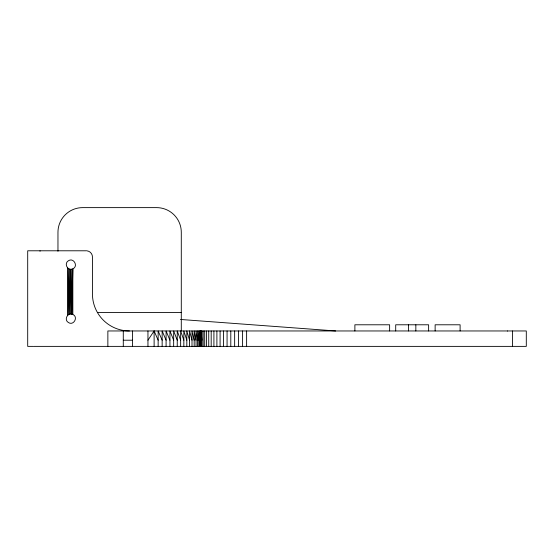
<?xml version="1.0" encoding="UTF-8"?>
<svg xmlns="http://www.w3.org/2000/svg" width="554" height="554" viewBox="0 0 554 554"><rect width="100%" height="100%" fill="white"/><g stroke="black" fill="none" stroke-linecap="round" stroke-linejoin="round"><path stroke-width="0.83" d="M67.498 267.831L67.498 315.461L68.391 268.572L68.391 314.72L69.437 269.064L69.437 314.229L70.58 269.286L71.736 314.083L72.837 268.849C78.647 266.342 73.62 257.201 68.391 260.761C63.551 263.552 67.886 271.446 72.837 268.849L72.837 314.443C78.647 316.943 73.62 326.091 68.391 322.532C63.551 319.741 67.886 311.847 72.837 314.443M201.94 340.211L201.067 330.96L200.541 340.211L200.368 330.96L200.368 346.375M147.953 340.211L154.116 330.96L158.146 340.211M86.285 250.789L27.7 250.789L27.7 346.375L33.261 346.375M97.636 312.456L181.29 312.456M123.286 340.211L132.531 340.211M33.863 346.375L526.3 346.375L526.3 330.96L107.864 330.96L107.864 346.375M180.5 319.464L335.662 330.96M162.149 340.211L158.146 330.96L158.146 346.375M166.089 340.211L162.149 330.96L162.149 346.375M169.933 340.211L166.089 330.96L166.089 346.375M173.665 340.211L169.933 330.96L169.933 346.375M177.245 340.211L173.665 330.96L173.665 346.375M180.646 340.211L177.245 330.96L177.245 346.375M183.845 340.211L180.646 330.96L180.646 346.375M186.823 340.211L183.845 330.96L183.845 346.375M189.544 340.211L186.823 330.96L186.823 346.375M192.003 340.211L189.544 330.96L189.544 346.375M194.17 340.211L192.003 330.96L192.003 346.375M196.033 340.211L194.17 330.96L194.17 346.375M197.577 340.211L196.033 330.96L196.033 346.375M198.789 340.211L197.577 330.96L197.577 346.375M199.662 340.211L198.789 330.96L198.789 346.375M200.188 340.211L199.662 330.96L199.662 346.375M200.368 340.211L200.188 330.96L200.188 346.375M512.422 330.96L512.422 346.375M460.104 330.96L460.104 324.789L435.132 324.789L435.132 330.96M428.623 330.96L428.623 324.789L395.708 324.789L395.708 330.96M415.839 324.789L415.839 330.96M408.457 324.789L408.457 330.96M389.628 330.96L389.628 324.789L354.885 324.789L354.885 330.96M246.62 330.96L246.62 346.375M242.59 330.96L242.59 346.375M238.587 330.96L238.587 346.375M234.647 330.96L234.647 346.375M230.796 330.96L230.796 346.375M227.071 330.96L227.071 346.375M223.491 330.96L223.491 346.375M220.09 330.96L220.09 346.375M216.891 330.96L216.891 346.375M213.913 330.96L213.913 346.375M211.185 330.96L211.185 346.375M208.733 330.96L208.733 346.375M206.566 330.96L206.566 346.375M204.703 330.96L204.703 346.375M203.159 330.96L203.159 346.375M201.94 330.96L201.94 346.375M201.067 330.96L201.067 346.375M200.541 330.96L200.541 346.375M181.29 330.96L181.29 232.292A24.667 24.667 0 0 0 156.623 207.625L82.629 207.625A24.667 24.667 0 0 0 57.962 232.292L57.962 251.253M154.116 330.96L154.116 346.375M147.953 330.96L147.953 346.375M132.531 330.96L132.531 346.375M123.286 330.96L123.286 346.375M71.736 269.209L71.736 314.083M70.58 269.286L70.58 314.007M40.033 250.789L40.033 251.26M129.449 330.96A37 37 0 0 1 92.449 293.959L92.449 256.959A6.163 6.163 0 0 0 86.888 250.823M507.388 331.029A6.246 1.385 -90 0 1 507.526 331.008"/></g></svg>
